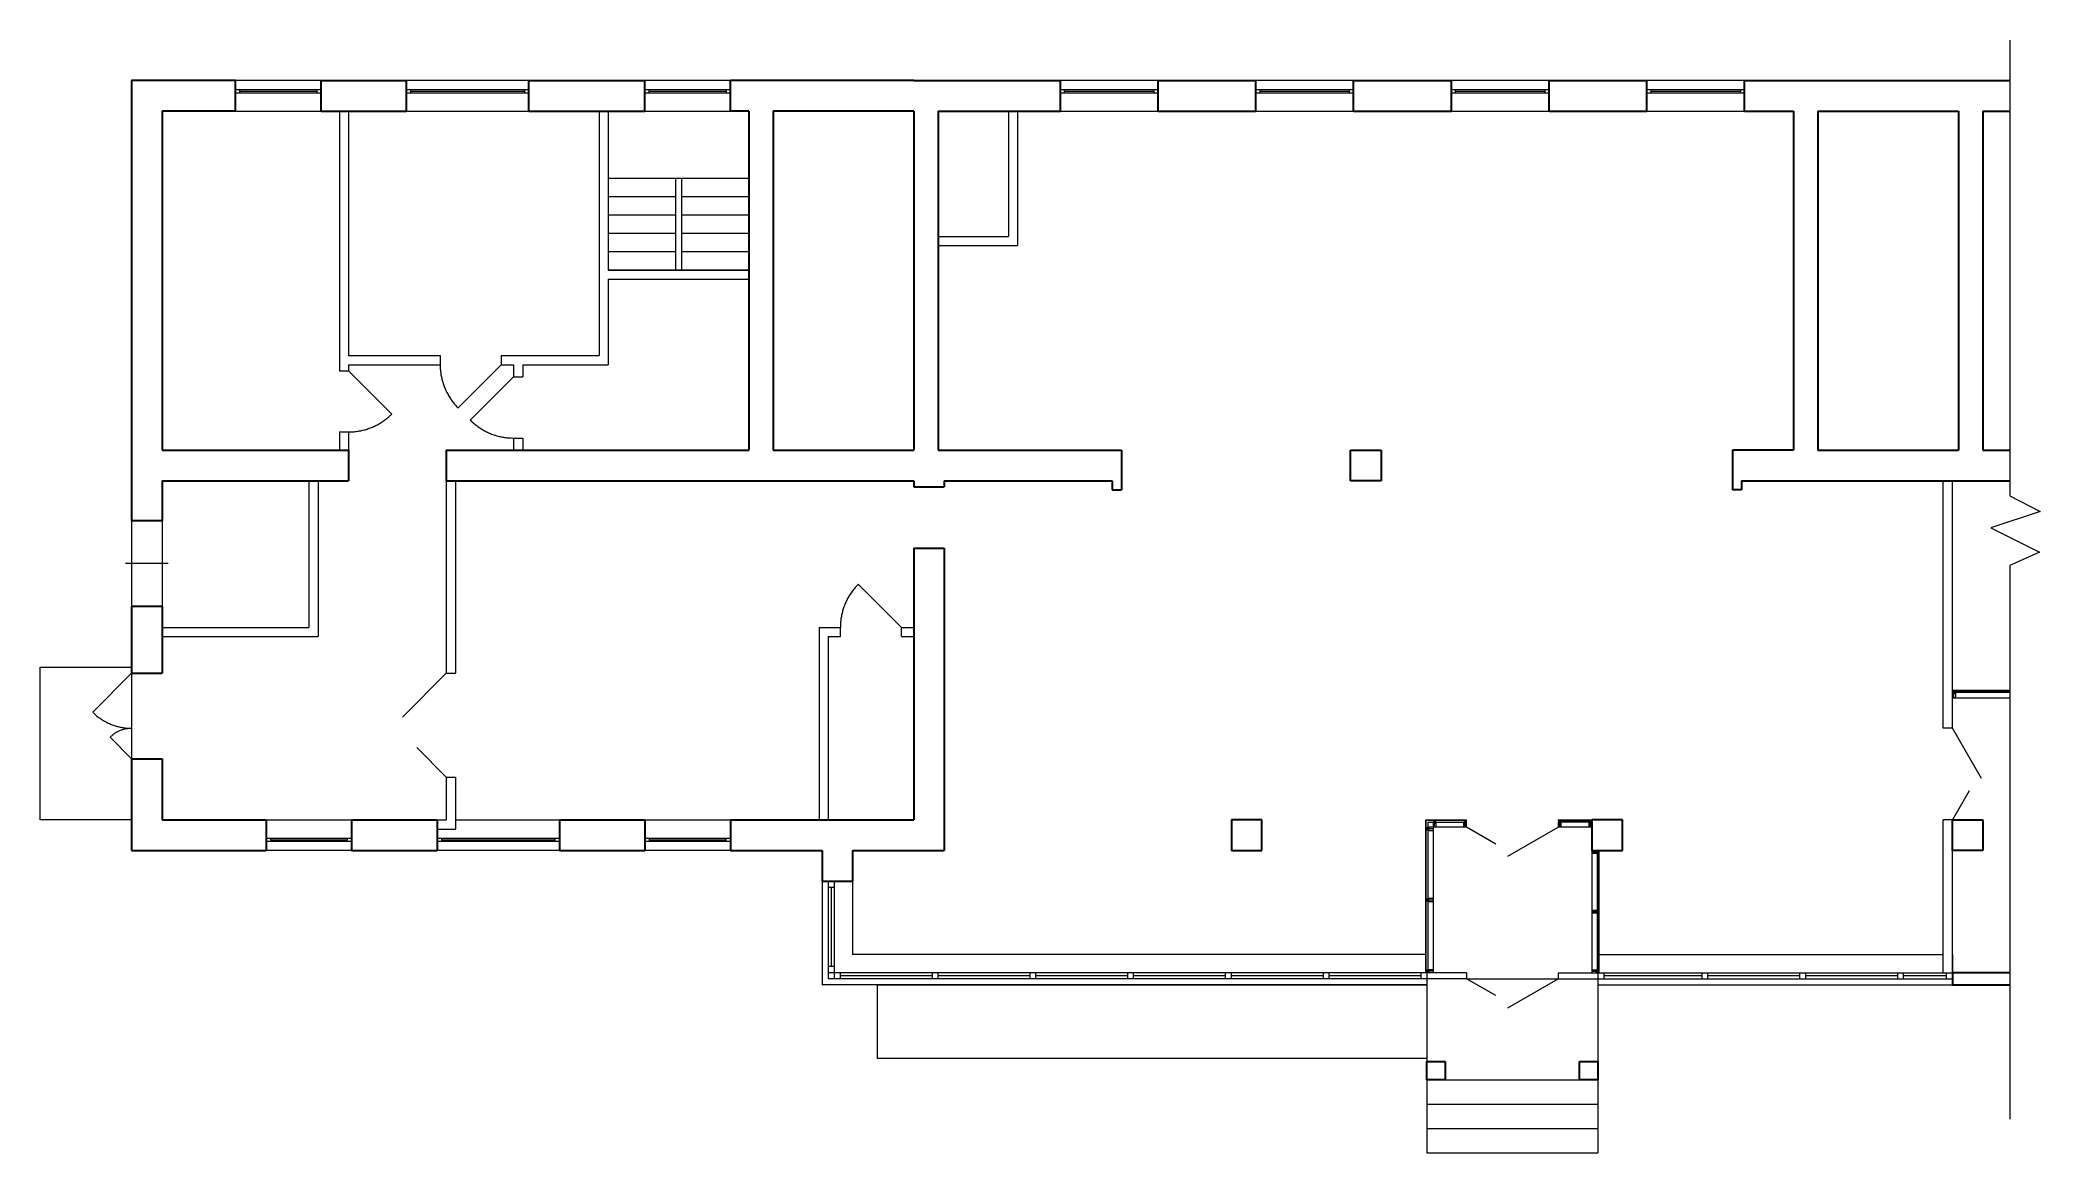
# Model space of a CAD drawing. Header units: metres. Extents: x 2.7 to 35.4, y 9.5 to 27.8.
import ezdxf

# ---------------------------------------------------------------- set-up
doc = ezdxf.new("R2010")
doc.units = ezdxf.units.M
doc.header["$MEASUREMENT"] = 0

msp = doc.modelspace()

# ---------------------------------------------------------------- linework, layer by layer
at = {"color": 7, "linetype": 'Continuous', "lineweight": 5}
for p, q in [((34.906, 27.762), (34.906, 20.301)), ((34.906, 20.301), (35.399, 20.044)), ((35.399, 20.044), (34.596, 19.776)), ((34.596, 19.776), (35.392, 19.38)), ((35.392, 19.38), (34.906, 19.165)), ((34.906, 19.165), (34.906, 10.101))]:
    msp.add_line(p, q, dxfattribs=at)
at = {"color": 7, "lineweight": 30}
for p, q in [((4.164, 27.098), (4.164, 19.898)), ((5.864, 26.598), (5.864, 27.098)), ((7.264, 26.598), (7.264, 27.098)), ((7.264, 27.098), (8.664, 27.098)), ((8.664, 26.598), (8.664, 27.098)), ((10.664, 26.598), (10.664, 27.098)), ((10.664, 27.098), (12.564, 27.098)), ((12.564, 26.598), (12.564, 27.098)), ((13.964, 26.598), (13.964, 27.098)), ((16.964, 27.098), (19.364, 27.098)), ((19.364, 26.598), (19.364, 27.098)), ((20.964, 26.598), (20.964, 27.098)), ((22.564, 26.598), (22.564, 27.098)), ((24.164, 26.598), (24.164, 27.098)), ((25.764, 26.598), (25.764, 27.098)), ((27.364, 26.598), (27.364, 27.098)), ((28.964, 26.598), (28.964, 27.098)), ((30.564, 26.598), (30.564, 27.098)), ((30.564, 27.098), (34.906, 27.098)), ((4.664, 26.598), (4.664, 21.048)), ((7.264, 26.598), (8.664, 26.598)), ((10.664, 26.598), (12.564, 26.598)), ((14.264, 26.598), (14.264, 21.048)), ((14.664, 26.598), (14.664, 21.048)), ((16.964, 26.598), (16.964, 21.048)), ((17.364, 26.598), (19.364, 26.598)), ((17.364, 26.598), (17.364, 21.048)), ((30.564, 26.598), (31.364, 26.598)), ((31.364, 26.598), (31.364, 21.048)), ((31.764, 26.598), (31.764, 21.048)), ((31.764, 26.598), (34.064, 26.598)), ((34.064, 26.598), (34.064, 21.048)), ((34.464, 26.598), (34.464, 21.048)), ((34.464, 26.598), (34.906, 26.598)), ((4.664, 21.048), (7.714, 21.048)), ((9.314, 21.048), (14.264, 21.048)), ((14.664, 21.048), (16.964, 21.048)), ((4.664, 20.548), (7.714, 20.548)), ((4.664, 20.548), (4.664, 19.898)), ((9.314, 20.548), (16.964, 20.548)), ((16.964, 20.548), (16.964, 20.448)), ((17.464, 20.548), (17.464, 20.448)), ((4.164, 19.898), (4.664, 19.898)), ((16.964, 19.448), (16.964, 14.998)), ((17.464, 19.448), (17.464, 14.498)), ((4.164, 18.498), (4.664, 18.498)), ((4.664, 18.498), (4.664, 17.398)), ((4.164, 17.398), (4.664, 17.398)), ((4.164, 15.998), (4.664, 15.998)), ((4.164, 15.998), (4.164, 14.498)), ((4.664, 15.998), (4.664, 14.998)), ((4.664, 14.998), (6.364, 14.998)), ((6.364, 14.998), (6.364, 14.498)), ((7.764, 14.998), (7.764, 14.498)), ((7.764, 14.998), (9.164, 14.998)), ((9.164, 14.998), (9.164, 14.498)), ((11.164, 14.998), (11.164, 14.498)), ((11.164, 14.998), (12.564, 14.998)), ((12.564, 14.998), (12.564, 14.498)), ((13.964, 14.998), (13.964, 14.498)), ((13.964, 14.998), (16.964, 14.998)), ((4.164, 14.498), (6.364, 14.498)), ((7.764, 14.498), (9.164, 14.498)), ((11.164, 14.498), (12.564, 14.498)), ((13.964, 14.498), (15.464, 14.498)), ((15.464, 14.498), (15.464, 13.998)), ((15.964, 14.498), (17.464, 14.498))]:
    msp.add_line(p, q, dxfattribs=at)
at = {"color": 7, "linetype": 'Continuous', "lineweight": 30}
for p, q in [((5.864, 27.098), (4.164, 27.098)), ((16.964, 27.098), (13.964, 27.098)), ((20.964, 27.098), (22.564, 27.098)), ((24.164, 27.098), (25.764, 27.098)), ((27.364, 27.098), (28.964, 27.098)), ((5.864, 26.598), (4.664, 26.598)), ((14.264, 26.598), (13.964, 26.598)), ((16.964, 26.598), (14.664, 26.598)), ((20.964, 26.598), (22.564, 26.598)), ((24.164, 26.598), (25.764, 26.598)), ((27.364, 26.598), (28.964, 26.598)), ((7.714, 21.048), (7.714, 20.548)), ((9.314, 21.048), (9.314, 20.548)), ((17.364, 21.048), (20.364, 21.048)), ((20.364, 21.048), (20.364, 20.398)), ((24.114, 21.048), (24.614, 21.048)), ((24.114, 20.548), (24.114, 21.048)), ((24.114, 21.048), (24.114, 21.048)), ((24.614, 21.048), (24.614, 20.548)), ((31.364, 21.048), (30.364, 21.048)), ((30.364, 21.048), (30.364, 20.398)), ((31.764, 21.048), (34.064, 21.048)), ((34.464, 21.048), (34.906, 21.048)), ((16.964, 20.448), (17.464, 20.448)), ((17.464, 20.548), (20.214, 20.548)), ((20.214, 20.548), (20.214, 20.398)), ((20.214, 20.398), (20.364, 20.398)), ((24.614, 20.548), (24.114, 20.548)), ((30.514, 20.398), (30.364, 20.398)), ((30.514, 20.548), (34.906, 20.548)), ((30.514, 20.548), (30.514, 20.398)), ((16.964, 19.448), (17.464, 19.448)), ((4.164, 18.498), (4.164, 17.398)), ((22.664, 14.998), (22.164, 14.998)), ((22.164, 14.998), (22.164, 14.498)), ((22.664, 14.498), (22.664, 14.998)), ((22.664, 14.998), (22.664, 14.998)), ((28.564, 14.998), (28.064, 14.998)), ((28.064, 14.998), (28.064, 14.498)), ((28.564, 14.498), (28.564, 14.998)), ((28.564, 14.998), (28.564, 14.998)), ((33.964, 14.998), (34.464, 14.998)), ((33.964, 14.498), (33.964, 14.998)), ((33.964, 14.998), (33.964, 14.998)), ((34.464, 14.998), (34.464, 14.498)), ((15.964, 14.498), (15.964, 13.998)), ((22.164, 14.498), (22.664, 14.498)), ((28.064, 14.498), (28.564, 14.498)), ((34.464, 14.498), (33.964, 14.498)), ((15.464, 13.998), (15.964, 13.998)), ((34.906, 12.498), (33.964, 12.498)), ((33.964, 12.498), (33.964, 12.298)), ((33.964, 12.298), (34.906, 12.298)), ((25.364, 11.048), (25.664, 11.048)), ((25.364, 10.748), (25.364, 11.048)), ((25.364, 11.048), (25.364, 11.048)), ((25.664, 11.048), (25.664, 10.748)), ((27.864, 11.048), (28.164, 11.048)), ((27.864, 10.748), (27.864, 11.048)), ((27.864, 11.048), (27.864, 11.048)), ((28.164, 11.048), (28.164, 10.748)), ((25.664, 10.748), (25.364, 10.748)), ((28.164, 10.748), (27.864, 10.748))]:
    msp.add_line(p, q, dxfattribs=at)
at = {"color": 7, "linetype": 'Continuous', "lineweight": 0}
for p, q in [((7.264, 27.098), (5.864, 27.098)), ((5.864, 27.098), (5.864, 26.598)), ((7.264, 26.948), (5.864, 26.948)), ((5.864, 26.898), (7.264, 26.898)), ((5.864, 26.898), (5.864, 26.898)), ((5.934, 26.923), (7.194, 26.923)), ((7.264, 26.598), (7.264, 27.098)), ((10.664, 27.098), (8.664, 27.098)), ((8.664, 27.098), (8.664, 26.598)), ((10.664, 26.948), (8.664, 26.948)), ((8.664, 26.898), (10.664, 26.898)), ((8.664, 26.898), (8.664, 26.898)), ((8.734, 26.923), (10.594, 26.923)), ((10.664, 26.598), (10.664, 27.098)), ((13.964, 27.098), (12.564, 27.098)), ((12.564, 27.098), (12.564, 26.598)), ((13.964, 26.948), (12.564, 26.948)), ((12.564, 26.898), (13.964, 26.898)), ((12.564, 26.898), (12.564, 26.898)), ((12.634, 26.923), (13.894, 26.923)), ((13.964, 26.598), (13.964, 27.098)), ((20.964, 27.098), (19.364, 27.098)), ((19.364, 27.098), (19.364, 26.598)), ((20.964, 26.948), (19.364, 26.948)), ((19.364, 26.898), (20.964, 26.898)), ((19.364, 26.898), (19.364, 26.898)), ((19.434, 26.923), (20.894, 26.923)), ((20.964, 26.598), (20.964, 27.098)), ((24.164, 27.098), (22.564, 27.098)), ((22.564, 27.098), (22.564, 26.598)), ((24.164, 26.948), (22.564, 26.948)), ((22.564, 26.898), (24.164, 26.898)), ((22.564, 26.898), (22.564, 26.898)), ((22.634, 26.923), (24.094, 26.923)), ((24.164, 26.598), (24.164, 27.098)), ((27.364, 27.098), (25.764, 27.098)), ((25.764, 27.098), (25.764, 26.598)), ((27.364, 26.948), (25.764, 26.948)), ((25.764, 26.898), (27.364, 26.898)), ((25.764, 26.898), (25.764, 26.898)), ((25.834, 26.923), (27.294, 26.923)), ((27.364, 26.598), (27.364, 27.098)), ((30.564, 27.098), (28.964, 27.098)), ((28.964, 27.098), (28.964, 26.598)), ((30.564, 26.948), (28.964, 26.948)), ((28.964, 26.898), (30.564, 26.898)), ((28.964, 26.898), (28.964, 26.898)), ((29.034, 26.923), (30.494, 26.923)), ((30.564, 26.598), (30.564, 27.098)), ((5.864, 26.598), (7.264, 26.598)), ((5.864, 26.598), (5.864, 26.598)), ((8.664, 26.598), (10.664, 26.598)), ((8.664, 26.598), (8.664, 26.598)), ((12.564, 26.598), (13.964, 26.598)), ((12.564, 26.598), (12.564, 26.598)), ((19.364, 26.598), (20.964, 26.598)), ((19.364, 26.598), (19.364, 26.598)), ((22.564, 26.598), (24.164, 26.598)), ((22.564, 26.598), (22.564, 26.598)), ((25.764, 26.598), (27.364, 26.598)), ((25.764, 26.598), (25.764, 26.598)), ((28.964, 26.598), (30.564, 26.598)), ((28.964, 26.598), (28.964, 26.598)), ((13.064, 25.198), (11.964, 25.198)), ((13.064, 24.898), (11.964, 24.898)), ((14.264, 25.198), (13.164, 25.198)), ((14.264, 24.898), (13.164, 24.898)), ((13.064, 24.598), (11.964, 24.598)), ((14.264, 24.598), (13.164, 24.598)), ((13.064, 24.298), (11.964, 24.298)), ((14.264, 24.298), (13.164, 24.298)), ((14.264, 23.998), (11.964, 23.998)), ((4.164, 19.898), (4.164, 18.498)), ((4.164, 19.898), (4.664, 19.898)), ((4.164, 19.898), (4.164, 19.898)), ((4.664, 19.898), (4.664, 18.498)), ((4.064, 19.198), (4.764, 19.198)), ((4.664, 18.498), (4.164, 18.498)), ((4.164, 17.398), (4.164, 15.998)), ((34.906, 17.118), (33.964, 17.118)), ((33.964, 17.118), (33.964, 16.998)), ((33.964, 16.998), (34.906, 16.998)), ((6.364, 14.998), (7.764, 14.998)), ((6.364, 14.498), (6.364, 14.998)), ((6.364, 14.998), (6.364, 14.998)), ((7.764, 14.998), (7.764, 14.498)), ((9.464, 14.998), (11.164, 14.998)), ((11.164, 14.998), (11.164, 14.498)), ((12.564, 14.998), (13.964, 14.998)), ((12.564, 14.498), (12.564, 14.998)), ((12.564, 14.998), (12.564, 14.998)), ((13.964, 14.998), (13.964, 14.498)), ((6.364, 14.698), (7.764, 14.698)), ((6.364, 14.698), (6.364, 14.698)), ((7.764, 14.648), (6.364, 14.648)), ((7.764, 14.498), (6.364, 14.498)), ((6.434, 14.673), (7.694, 14.673)), ((9.164, 14.698), (11.164, 14.698)), ((9.164, 14.648), (9.164, 14.698)), ((9.164, 14.698), (9.164, 14.698)), ((11.164, 14.648), (9.164, 14.648)), ((11.164, 14.498), (9.164, 14.498)), ((9.234, 14.673), (11.094, 14.673)), ((12.564, 14.698), (13.964, 14.698)), ((12.564, 14.698), (12.564, 14.698)), ((13.964, 14.648), (12.564, 14.648)), ((13.964, 14.498), (12.564, 14.498)), ((12.634, 14.673), (13.894, 14.673)), ((15.464, 13.998), (15.464, 12.298)), ((15.964, 13.998), (15.964, 12.798)), ((25.344, 12.798), (15.964, 12.798)), ((28.184, 12.798), (33.814, 12.798)), ((33.964, 12.798), (33.964, 12.298)), ((26.014, 12.498), (26.014, 12.498)), ((26.014, 12.498), (26.014, 12.398)), ((27.514, 12.498), (27.514, 12.398)), ((27.514, 12.498), (27.514, 12.498)), ((25.364, 12.298), (15.464, 12.298)), ((26.014, 12.398), (27.514, 12.398)), ((26.014, 12.398), (26.014, 12.398)), ((27.514, 12.398), (27.514, 12.398)), ((28.164, 12.298), (33.964, 12.298))]:
    msp.add_line(p, q, dxfattribs=at)
at = {"color": 7, "linetype": 'Continuous', "lineweight": 13}
for p, q in [((5.934, 26.948), (5.864, 26.948)), ((5.864, 26.948), (5.864, 26.898)), ((5.864, 26.898), (5.934, 26.898)), ((5.864, 26.898), (5.864, 26.898)), ((5.934, 26.898), (5.934, 26.948)), ((7.264, 26.948), (7.194, 26.948)), ((7.194, 26.948), (7.194, 26.898)), ((7.194, 26.898), (7.264, 26.898)), ((7.194, 26.898), (7.194, 26.898)), ((7.264, 26.898), (7.264, 26.948)), ((8.734, 26.948), (8.664, 26.948)), ((8.664, 26.948), (8.664, 26.898)), ((8.664, 26.898), (8.734, 26.898)), ((8.664, 26.898), (8.664, 26.898)), ((8.734, 26.898), (8.734, 26.948)), ((10.664, 26.948), (10.594, 26.948)), ((10.594, 26.948), (10.594, 26.898)), ((10.594, 26.898), (10.664, 26.898)), ((10.594, 26.898), (10.594, 26.898)), ((10.664, 26.898), (10.664, 26.948)), ((12.634, 26.948), (12.564, 26.948)), ((12.564, 26.948), (12.564, 26.898)), ((12.564, 26.898), (12.634, 26.898)), ((12.564, 26.898), (12.564, 26.898)), ((12.634, 26.898), (12.634, 26.948)), ((13.964, 26.948), (13.894, 26.948)), ((13.894, 26.948), (13.894, 26.898)), ((13.894, 26.898), (13.964, 26.898)), ((13.894, 26.898), (13.894, 26.898)), ((13.964, 26.898), (13.964, 26.948)), ((19.434, 26.948), (19.364, 26.948)), ((19.364, 26.948), (19.364, 26.898)), ((19.364, 26.898), (19.434, 26.898)), ((19.364, 26.898), (19.364, 26.898)), ((19.434, 26.898), (19.434, 26.948)), ((20.964, 26.948), (20.894, 26.948)), ((20.894, 26.948), (20.894, 26.898)), ((20.894, 26.898), (20.964, 26.898)), ((20.894, 26.898), (20.894, 26.898)), ((20.964, 26.898), (20.964, 26.948)), ((22.634, 26.948), (22.564, 26.948)), ((22.564, 26.948), (22.564, 26.898)), ((22.564, 26.898), (22.634, 26.898)), ((22.564, 26.898), (22.564, 26.898)), ((22.634, 26.898), (22.634, 26.948)), ((24.164, 26.948), (24.094, 26.948)), ((24.094, 26.948), (24.094, 26.898)), ((24.094, 26.898), (24.164, 26.898)), ((24.094, 26.898), (24.094, 26.898)), ((24.164, 26.898), (24.164, 26.948)), ((25.834, 26.948), (25.764, 26.948)), ((25.764, 26.948), (25.764, 26.898)), ((25.764, 26.898), (25.834, 26.898)), ((25.764, 26.898), (25.764, 26.898)), ((25.834, 26.898), (25.834, 26.948)), ((27.364, 26.948), (27.294, 26.948)), ((27.294, 26.948), (27.294, 26.898)), ((27.294, 26.898), (27.364, 26.898)), ((27.294, 26.898), (27.294, 26.898)), ((27.364, 26.898), (27.364, 26.948)), ((29.034, 26.948), (28.964, 26.948)), ((28.964, 26.948), (28.964, 26.898)), ((28.964, 26.898), (29.034, 26.898)), ((28.964, 26.898), (28.964, 26.898)), ((29.034, 26.898), (29.034, 26.948)), ((30.564, 26.948), (30.494, 26.948)), ((30.494, 26.948), (30.494, 26.898)), ((30.494, 26.898), (30.564, 26.898)), ((30.494, 26.898), (30.494, 26.898)), ((30.564, 26.898), (30.564, 26.948)), ((18.514, 26.598), (18.514, 24.548)), ((18.664, 26.598), (18.664, 24.398)), ((14.264, 25.498), (11.964, 25.498)), ((13.164, 25.498), (13.164, 23.998)), ((17.364, 24.548), (18.514, 24.548)), ((17.364, 24.398), (18.664, 24.398)), ((11.964, 23.998), (14.264, 23.998)), ((11.964, 23.848), (14.264, 23.848)), ((7.714, 22.348), (8.421, 21.641)), ((9.214, 22.448), (9.214, 22.43)), ((9.214, 22.43), (9.214, 22.412)), ((9.214, 22.412), (9.215, 22.393)), ((9.215, 22.393), (9.216, 22.375)), ((9.216, 22.375), (9.218, 22.357)), ((9.218, 22.357), (9.22, 22.339)), ((9.22, 22.339), (9.222, 22.321)), ((9.222, 22.321), (9.224, 22.302)), ((9.224, 22.302), (9.227, 22.284)), ((9.227, 22.284), (9.23, 22.266)), ((9.23, 22.266), (9.234, 22.248)), ((10.214, 22.448), (9.507, 21.741)), ((10.414, 22.448), (10.414, 22.248)), ((10.564, 22.448), (10.564, 22.248)), ((9.234, 22.248), (9.238, 22.231)), ((9.238, 22.231), (9.242, 22.213)), ((9.242, 22.213), (9.246, 22.195)), ((9.246, 22.195), (9.251, 22.177)), ((9.251, 22.177), (9.256, 22.16)), ((9.256, 22.16), (9.262, 22.143)), ((9.262, 22.143), (9.267, 22.125)), ((9.267, 22.125), (9.273, 22.108)), ((9.273, 22.108), (9.28, 22.091)), ((9.28, 22.091), (9.286, 22.074)), ((9.286, 22.074), (9.293, 22.057)), ((9.293, 22.057), (9.301, 22.04)), ((9.301, 22.04), (9.308, 22.024)), ((9.308, 22.024), (9.316, 22.007)), ((9.316, 22.007), (9.324, 21.991)), ((9.324, 21.991), (9.333, 21.975)), ((9.333, 21.975), (9.342, 21.959)), ((9.342, 21.959), (9.351, 21.943)), ((9.351, 21.943), (9.36, 21.927)), ((10.414, 22.248), (9.707, 21.541)), ((10.414, 22.248), (10.564, 22.248)), ((8.381, 21.603), (8.395, 21.616)), ((8.395, 21.616), (8.408, 21.628)), ((8.408, 21.628), (8.421, 21.641)), ((9.36, 21.927), (9.37, 21.912)), ((9.37, 21.912), (9.38, 21.896)), ((9.38, 21.896), (9.39, 21.881)), ((9.39, 21.881), (9.4, 21.866)), ((9.4, 21.866), (9.411, 21.851)), ((9.411, 21.851), (9.422, 21.837)), ((9.422, 21.837), (9.434, 21.823)), ((9.434, 21.823), (9.445, 21.808)), ((9.445, 21.808), (9.457, 21.794)), ((9.457, 21.794), (9.469, 21.781)), ((9.469, 21.781), (9.481, 21.767)), ((9.481, 21.767), (9.494, 21.754)), ((9.494, 21.754), (9.507, 21.741)), ((7.714, 21.348), (7.732, 21.348)), ((7.732, 21.348), (7.75, 21.349)), ((7.75, 21.349), (7.768, 21.35)), ((7.768, 21.35), (7.787, 21.351)), ((7.787, 21.351), (7.805, 21.352)), ((7.805, 21.352), (7.823, 21.354)), ((7.823, 21.354), (7.841, 21.356)), ((7.841, 21.356), (7.859, 21.359)), ((7.859, 21.359), (7.877, 21.362)), ((7.877, 21.362), (7.895, 21.365)), ((7.895, 21.365), (7.913, 21.368)), ((7.913, 21.368), (7.931, 21.372)), ((7.931, 21.372), (7.949, 21.376)), ((7.949, 21.376), (7.967, 21.381)), ((7.967, 21.381), (7.984, 21.385)), ((7.984, 21.385), (8.002, 21.39)), ((8.002, 21.39), (8.019, 21.396)), ((8.019, 21.396), (8.037, 21.402)), ((8.037, 21.402), (8.054, 21.408)), ((8.054, 21.408), (8.071, 21.414)), ((8.071, 21.414), (8.088, 21.421)), ((8.088, 21.421), (8.105, 21.428)), ((8.105, 21.428), (8.122, 21.435)), ((8.122, 21.435), (8.138, 21.443)), ((8.138, 21.443), (8.155, 21.451)), ((8.155, 21.451), (8.171, 21.459)), ((8.171, 21.459), (8.187, 21.467)), ((8.187, 21.467), (8.203, 21.476)), ((8.203, 21.476), (8.219, 21.485)), ((8.219, 21.485), (8.235, 21.494)), ((8.235, 21.494), (8.25, 21.504)), ((8.25, 21.504), (8.265, 21.514)), ((8.265, 21.514), (8.281, 21.524)), ((8.281, 21.524), (8.296, 21.535)), ((8.296, 21.535), (8.31, 21.546)), ((8.31, 21.546), (8.325, 21.557)), ((8.325, 21.557), (8.339, 21.568)), ((8.339, 21.568), (8.353, 21.579)), ((8.353, 21.579), (8.367, 21.591)), ((8.367, 21.591), (8.381, 21.603)), ((9.707, 21.541), (9.72, 21.528)), ((9.72, 21.528), (9.733, 21.516)), ((9.733, 21.516), (9.746, 21.503)), ((9.746, 21.503), (9.76, 21.491)), ((9.76, 21.491), (9.774, 21.479)), ((9.774, 21.479), (9.788, 21.468)), ((9.788, 21.468), (9.803, 21.457)), ((9.803, 21.457), (9.817, 21.446)), ((9.817, 21.446), (9.832, 21.435)), ((9.832, 21.435), (9.847, 21.424)), ((9.847, 21.424), (9.862, 21.414)), ((9.862, 21.414), (9.877, 21.404)), ((9.877, 21.404), (9.893, 21.394)), ((9.893, 21.394), (9.908, 21.385)), ((9.908, 21.385), (9.924, 21.376)), ((9.924, 21.376), (9.94, 21.367)), ((9.94, 21.367), (9.956, 21.359)), ((9.956, 21.359), (9.973, 21.351)), ((9.973, 21.351), (9.989, 21.343)), ((9.989, 21.343), (10.006, 21.335)), ((10.006, 21.335), (10.023, 21.328)), ((10.023, 21.328), (10.039, 21.321)), ((10.039, 21.321), (10.056, 21.314)), ((10.056, 21.314), (10.074, 21.308)), ((10.074, 21.308), (10.091, 21.302)), ((10.091, 21.302), (10.108, 21.296)), ((10.108, 21.296), (10.126, 21.29)), ((10.126, 21.29), (10.143, 21.285)), ((10.143, 21.285), (10.161, 21.281)), ((10.161, 21.281), (10.178, 21.276)), ((10.178, 21.276), (10.196, 21.272)), ((10.196, 21.272), (10.214, 21.268)), ((10.214, 21.268), (10.232, 21.265)), ((10.232, 21.265), (10.25, 21.262)), ((10.25, 21.262), (10.268, 21.259)), ((10.268, 21.259), (10.286, 21.256)), ((10.286, 21.256), (10.304, 21.254)), ((10.304, 21.254), (10.323, 21.252)), ((10.323, 21.252), (10.341, 21.251)), ((10.341, 21.251), (10.359, 21.25)), ((10.359, 21.25), (10.377, 21.249)), ((10.377, 21.249), (10.395, 21.248)), ((10.395, 21.248), (10.414, 21.248)), ((10.414, 21.248), (10.564, 21.248)), ((10.414, 21.248), (10.414, 21.048)), ((10.564, 21.248), (10.564, 21.048)), ((9.314, 20.548), (9.314, 17.398)), ((9.464, 20.548), (9.464, 17.398)), ((33.814, 16.498), (33.814, 20.548)), ((33.964, 16.498), (33.964, 20.548)), ((15.91, 18.669), (15.901, 18.653)), ((15.92, 18.684), (15.91, 18.669)), ((15.93, 18.7), (15.92, 18.684)), ((15.94, 18.715), (15.93, 18.7)), ((15.95, 18.73), (15.94, 18.715)), ((15.961, 18.745), (15.95, 18.73)), ((15.972, 18.759), (15.961, 18.745)), ((15.984, 18.774), (15.972, 18.759)), ((15.995, 18.788), (15.984, 18.774)), ((16.007, 18.802), (15.995, 18.788)), ((16.019, 18.815), (16.007, 18.802)), ((16.031, 18.829), (16.019, 18.815)), ((16.044, 18.842), (16.031, 18.829)), ((16.057, 18.855), (16.044, 18.842)), ((16.764, 18.148), (16.057, 18.855)), ((15.784, 18.348), (15.78, 18.33)), ((15.788, 18.365), (15.784, 18.348)), ((15.792, 18.383), (15.788, 18.365)), ((15.796, 18.401), (15.792, 18.383)), ((15.801, 18.419), (15.796, 18.401)), ((15.806, 18.436), (15.801, 18.419)), ((15.812, 18.454), (15.806, 18.436)), ((15.817, 18.471), (15.812, 18.454)), ((15.823, 18.488), (15.817, 18.471)), ((15.83, 18.505), (15.823, 18.488)), ((15.836, 18.522), (15.83, 18.505)), ((15.843, 18.539), (15.836, 18.522)), ((15.851, 18.556), (15.843, 18.539)), ((15.858, 18.573), (15.851, 18.556)), ((15.866, 18.589), (15.858, 18.573)), ((15.874, 18.605), (15.866, 18.589)), ((15.883, 18.621), (15.874, 18.605)), ((15.892, 18.637), (15.883, 18.621)), ((15.901, 18.653), (15.892, 18.637)), ((15.414, 18.148), (15.414, 14.998)), ((15.414, 18.148), (15.764, 18.148)), ((15.765, 18.203), (15.764, 18.185)), ((15.764, 18.185), (15.764, 18.166)), ((15.764, 18.166), (15.764, 18.148)), ((15.764, 17.998), (15.764, 18.148)), ((15.766, 18.221), (15.765, 18.203)), ((15.768, 18.239), (15.766, 18.221)), ((15.77, 18.257), (15.768, 18.239)), ((15.772, 18.276), (15.77, 18.257)), ((15.774, 18.294), (15.772, 18.276)), ((15.777, 18.312), (15.774, 18.294)), ((15.78, 18.33), (15.777, 18.312)), ((16.764, 17.998), (16.764, 18.148)), ((16.764, 18.148), (16.964, 18.148)), ((15.564, 17.998), (15.564, 14.998)), ((15.564, 17.998), (15.764, 17.998)), ((16.764, 17.998), (16.964, 17.998)), ((2.664, 14.998), (2.664, 17.498)), ((2.664, 17.498), (4.164, 17.498)), ((4.164, 17.398), (3.527, 16.762)), ((4.164, 17.498), (4.164, 14.998)), ((9.314, 17.398), (8.597, 16.681)), ((9.314, 17.398), (9.464, 17.398)), ((33.989, 16.998), (33.989, 17.118)), ((34.906, 17.083), (34.004, 17.083)), ((3.527, 16.762), (3.54, 16.75)), ((3.54, 16.75), (3.552, 16.738)), ((3.552, 16.738), (3.565, 16.726)), ((3.565, 16.726), (3.578, 16.715)), ((3.578, 16.715), (3.591, 16.704)), ((3.591, 16.704), (3.604, 16.693)), ((3.604, 16.693), (3.618, 16.682)), ((3.618, 16.682), (3.632, 16.672)), ((3.632, 16.672), (3.646, 16.662)), ((3.646, 16.662), (3.66, 16.652)), ((3.66, 16.652), (3.674, 16.643)), ((3.674, 16.643), (3.689, 16.633)), ((3.689, 16.633), (3.704, 16.624)), ((3.704, 16.624), (3.719, 16.616)), ((3.719, 16.616), (3.734, 16.607)), ((3.734, 16.607), (3.749, 16.599)), ((3.749, 16.599), (3.764, 16.591)), ((3.764, 16.591), (3.78, 16.584)), ((3.78, 16.584), (3.796, 16.577)), ((3.796, 16.577), (3.811, 16.57)), ((3.811, 16.57), (3.827, 16.563)), ((3.829, 16.369), (3.819, 16.36)), ((3.827, 16.563), (3.843, 16.557)), ((3.838, 16.377), (3.829, 16.369)), ((3.848, 16.386), (3.838, 16.377)), ((3.843, 16.557), (3.859, 16.551)), ((3.858, 16.393), (3.848, 16.386)), ((3.868, 16.401), (3.858, 16.393)), ((3.859, 16.551), (3.876, 16.545)), ((3.878, 16.408), (3.868, 16.401)), ((3.876, 16.545), (3.892, 16.54)), ((3.889, 16.416), (3.878, 16.408)), ((3.899, 16.422), (3.889, 16.416)), ((3.892, 16.54), (3.909, 16.535)), ((3.91, 16.429), (3.899, 16.422)), ((3.909, 16.535), (3.925, 16.53)), ((3.921, 16.435), (3.91, 16.429)), ((3.932, 16.441), (3.921, 16.435)), ((3.925, 16.53), (3.942, 16.526)), ((3.944, 16.447), (3.932, 16.441)), ((3.942, 16.526), (3.959, 16.522)), ((3.955, 16.452), (3.944, 16.447)), ((3.967, 16.458), (3.955, 16.452)), ((3.959, 16.522), (3.975, 16.518)), ((3.978, 16.462), (3.967, 16.458)), ((3.975, 16.518), (3.992, 16.515)), ((3.99, 16.467), (3.978, 16.462)), ((4.002, 16.471), (3.99, 16.467)), ((3.992, 16.515), (4.009, 16.511)), ((4.014, 16.475), (4.002, 16.471)), ((4.009, 16.511), (4.026, 16.509)), ((4.026, 16.479), (4.014, 16.475)), ((4.026, 16.509), (4.043, 16.506)), ((4.038, 16.482), (4.026, 16.479)), ((4.051, 16.485), (4.038, 16.482)), ((4.043, 16.506), (4.06, 16.504)), ((4.063, 16.488), (4.051, 16.485)), ((4.06, 16.504), (4.078, 16.502)), ((4.075, 16.49), (4.063, 16.488)), ((4.088, 16.492), (4.075, 16.49)), ((4.078, 16.502), (4.095, 16.501)), ((4.101, 16.494), (4.088, 16.492)), ((4.095, 16.501), (4.112, 16.5)), ((4.113, 16.495), (4.101, 16.494)), ((4.112, 16.5), (4.129, 16.499)), ((4.126, 16.497), (4.113, 16.495)), ((4.138, 16.497), (4.126, 16.497)), ((4.129, 16.499), (4.146, 16.498)), ((4.151, 16.498), (4.138, 16.497)), ((4.146, 16.498), (4.164, 16.498)), ((4.164, 16.498), (4.151, 16.498)), ((33.964, 16.498), (33.814, 16.498)), ((3.819, 16.36), (3.81, 16.352)), ((4.164, 15.998), (3.81, 16.352)), ((9.314, 15.698), (8.829, 16.183)), ((9.314, 15.698), (9.464, 15.698)), ((9.314, 15.698), (9.314, 14.998)), ((9.464, 15.698), (9.464, 14.848)), ((4.164, 14.998), (2.664, 14.998)), ((4.164, 14.998), (4.164, 14.998)), ((9.164, 14.998), (9.314, 14.998)), ((9.164, 14.848), (9.464, 14.848)), ((25.344, 14.998), (26.014, 14.998)), ((25.344, 12.498), (25.344, 14.998)), ((25.354, 14.878), (25.344, 14.878)), ((25.344, 14.828), (25.354, 14.828)), ((26.014, 14.988), (25.354, 14.988)), ((25.354, 12.498), (25.354, 14.988)), ((25.379, 14.868), (25.354, 14.868)), ((25.354, 14.838), (25.379, 14.838)), ((25.354, 14.828), (25.354, 14.828)), ((25.379, 14.963), (26.014, 14.963)), ((25.379, 14.963), (25.379, 12.538)), ((26.014, 14.878), (25.379, 14.878)), ((25.379, 14.828), (25.464, 14.828)), ((25.394, 14.878), (25.394, 14.828)), ((25.464, 14.998), (25.464, 14.988)), ((25.464, 14.988), (25.464, 14.988)), ((25.464, 14.963), (25.464, 12.498)), ((25.464, 14.948), (25.514, 14.948)), ((25.464, 14.878), (25.464, 14.878)), ((25.464, 14.828), (25.464, 14.828)), ((25.474, 14.988), (25.474, 14.963)), ((25.504, 14.963), (25.504, 14.988)), ((25.514, 14.988), (25.514, 14.998)), ((25.514, 14.878), (25.514, 14.963)), ((25.964, 14.998), (25.964, 14.988)), ((25.964, 14.988), (25.964, 14.988)), ((25.964, 14.963), (25.964, 14.878)), ((25.964, 14.948), (26.014, 14.948)), ((25.964, 14.878), (25.964, 14.878)), ((25.974, 14.988), (25.974, 14.963)), ((26.004, 14.963), (26.004, 14.988)), ((26.014, 14.878), (26.014, 14.998)), ((26.49, 14.603), (26.014, 14.878)), ((26.691, 14.403), (27.514, 14.878)), ((27.514, 14.998), (28.064, 14.998)), ((27.514, 14.998), (27.514, 14.988)), ((27.514, 14.988), (28.064, 14.988)), ((27.514, 14.988), (27.514, 14.988)), ((28.064, 14.963), (27.514, 14.963)), ((27.514, 14.963), (27.514, 14.878)), ((27.564, 14.948), (27.514, 14.948)), ((28.064, 14.878), (27.514, 14.878)), ((27.514, 14.878), (27.514, 14.878)), ((27.524, 14.988), (27.524, 14.963)), ((27.524, 14.988), (27.524, 14.988)), ((27.554, 14.963), (27.554, 14.988)), ((27.564, 14.988), (27.564, 14.998)), ((27.564, 14.878), (27.564, 14.963)), ((28.014, 14.998), (28.014, 14.988)), ((28.014, 14.988), (28.014, 14.988)), ((28.014, 14.963), (28.014, 14.878)), ((28.014, 14.948), (28.064, 14.948)), ((28.014, 14.878), (28.014, 14.878)), ((28.024, 14.988), (28.024, 14.963)), ((28.054, 14.963), (28.054, 14.988)), ((28.064, 14.998), (28.064, 14.878)), ((33.814, 12.498), (33.814, 14.998)), ((33.964, 14.998), (33.814, 14.998)), ((33.964, 12.398), (33.964, 14.998)), ((6.364, 14.698), (6.434, 14.698)), ((6.364, 14.648), (6.364, 14.698)), ((6.364, 14.698), (6.364, 14.698)), ((6.434, 14.648), (6.364, 14.648)), ((6.434, 14.698), (6.434, 14.648)), ((7.694, 14.698), (7.764, 14.698)), ((7.694, 14.648), (7.694, 14.698)), ((7.694, 14.698), (7.694, 14.698)), ((7.764, 14.648), (7.694, 14.648)), ((7.764, 14.698), (7.764, 14.648)), ((9.164, 14.698), (9.234, 14.698)), ((9.164, 14.648), (9.164, 14.698)), ((9.164, 14.698), (9.164, 14.698)), ((9.234, 14.648), (9.164, 14.648)), ((9.234, 14.698), (9.234, 14.648)), ((11.094, 14.698), (11.164, 14.698)), ((11.094, 14.648), (11.094, 14.698)), ((11.094, 14.698), (11.094, 14.698)), ((11.164, 14.648), (11.094, 14.648)), ((11.164, 14.698), (11.164, 14.648)), ((12.564, 14.698), (12.634, 14.698)), ((12.564, 14.648), (12.564, 14.698)), ((12.564, 14.698), (12.564, 14.698)), ((12.634, 14.648), (12.564, 14.648)), ((12.634, 14.698), (12.634, 14.648)), ((13.894, 14.698), (13.964, 14.698)), ((13.894, 14.648), (13.894, 14.698)), ((13.894, 14.698), (13.894, 14.698)), ((13.964, 14.648), (13.894, 14.648)), ((13.964, 14.698), (13.964, 14.648)), ((28.064, 14.498), (28.064, 12.498)), ((28.064, 14.473), (28.184, 14.473)), ((28.149, 14.498), (28.149, 12.538)), ((28.184, 12.498), (28.184, 14.498)), ((15.564, 13.998), (15.564, 12.398)), ((15.664, 13.998), (15.564, 13.998)), ((15.564, 13.898), (15.664, 13.898)), ((15.614, 13.898), (15.614, 12.598)), ((15.664, 13.998), (15.664, 13.998)), ((15.664, 13.998), (15.664, 12.398)), ((25.354, 13.713), (25.344, 13.713)), ((25.344, 13.663), (25.354, 13.663)), ((25.379, 13.703), (25.354, 13.703)), ((25.354, 13.673), (25.379, 13.673)), ((25.354, 13.663), (25.354, 13.663)), ((25.464, 13.713), (25.379, 13.713)), ((25.379, 13.663), (25.464, 13.663)), ((25.394, 13.663), (25.394, 13.713)), ((25.464, 13.663), (25.464, 13.663)), ((28.064, 13.498), (28.184, 13.498)), ((15.664, 12.598), (15.564, 12.598)), ((26.014, 12.498), (15.564, 12.498)), ((15.664, 12.598), (15.664, 12.598)), ((15.664, 12.498), (15.664, 12.498)), ((15.764, 12.398), (15.764, 12.498)), ((15.764, 12.498), (15.764, 12.498)), ((17.264, 12.448), (15.764, 12.448)), ((17.264, 12.498), (17.264, 12.398)), ((17.364, 12.398), (17.364, 12.498)), ((17.364, 12.498), (17.364, 12.498)), ((18.864, 12.448), (17.364, 12.448)), ((18.864, 12.498), (18.864, 12.398)), ((18.964, 12.398), (18.964, 12.498)), ((18.964, 12.498), (18.964, 12.498)), ((20.464, 12.448), (18.964, 12.448)), ((20.464, 12.498), (20.464, 12.398)), ((20.564, 12.398), (20.564, 12.498)), ((20.564, 12.498), (20.564, 12.498)), ((22.064, 12.448), (20.564, 12.448)), ((22.064, 12.498), (22.064, 12.398)), ((22.164, 12.398), (22.164, 12.498)), ((22.164, 12.498), (22.164, 12.498)), ((23.664, 12.448), (22.164, 12.448)), ((23.664, 12.498), (23.664, 12.398)), ((23.764, 12.398), (23.764, 12.498)), ((23.764, 12.498), (23.764, 12.498)), ((25.264, 12.448), (23.764, 12.448)), ((25.264, 12.498), (25.264, 12.398)), ((25.354, 12.548), (25.344, 12.548)), ((25.379, 12.538), (25.354, 12.538)), ((25.354, 12.508), (25.379, 12.508)), ((25.354, 12.498), (25.354, 12.498)), ((25.364, 12.498), (25.364, 9.548)), ((25.364, 12.498), (25.364, 12.498)), ((25.464, 12.548), (25.379, 12.548)), ((25.379, 12.508), (25.379, 12.498)), ((25.394, 12.498), (25.394, 12.548)), ((25.464, 12.498), (25.464, 12.498)), ((26.014, 12.498), (26.014, 12.398)), ((27.514, 12.498), (33.964, 12.498)), ((27.514, 12.498), (27.514, 12.398)), ((28.064, 12.523), (28.184, 12.523)), ((28.164, 12.498), (28.164, 9.548)), ((28.264, 12.398), (28.264, 12.498)), ((28.264, 12.498), (28.264, 12.498)), ((29.864, 12.448), (28.264, 12.448)), ((29.864, 12.498), (29.864, 12.398)), ((29.964, 12.398), (29.964, 12.498)), ((29.964, 12.498), (29.964, 12.498)), ((31.464, 12.448), (29.964, 12.448)), ((31.464, 12.498), (31.464, 12.398)), ((31.564, 12.398), (31.564, 12.498)), ((31.564, 12.498), (31.564, 12.498)), ((33.064, 12.448), (31.564, 12.448)), ((33.064, 12.498), (33.064, 12.398)), ((33.164, 12.398), (33.164, 12.498)), ((33.164, 12.498), (33.164, 12.498)), ((33.864, 12.448), (33.164, 12.448)), ((33.864, 12.498), (33.864, 12.398)), ((33.964, 12.498), (33.964, 12.498)), ((26.014, 12.398), (15.564, 12.398)), ((16.364, 12.298), (25.364, 12.298)), ((16.364, 12.298), (16.364, 11.098)), ((26.49, 12.123), (26.014, 12.398)), ((26.691, 11.923), (27.514, 12.398)), ((27.514, 12.398), (33.964, 12.398)), ((16.364, 11.098), (25.364, 11.098)), ((25.364, 10.748), (28.164, 10.748)), ((25.364, 10.348), (28.164, 10.348)), ((25.364, 9.948), (28.164, 9.948)), ((25.364, 9.548), (28.164, 9.548))]:
    msp.add_line(p, q, dxfattribs=at)
at = {"color": 7, "lineweight": 13}
for p, q in [((7.564, 26.598), (7.564, 22.348)), ((7.714, 26.598), (7.714, 22.598)), ((11.814, 26.598), (11.814, 22.598)), ((11.964, 26.598), (11.964, 23.998)), ((13.064, 25.498), (13.064, 23.998)), ((11.964, 23.848), (11.964, 22.448)), ((7.714, 22.598), (9.214, 22.598)), ((9.214, 22.598), (9.214, 22.448)), ((10.214, 22.598), (10.214, 22.448)), ((10.214, 22.598), (11.814, 22.598)), ((7.564, 22.348), (7.714, 22.348)), ((7.714, 22.448), (9.214, 22.448)), ((7.714, 22.448), (7.714, 22.348)), ((10.214, 22.448), (10.414, 22.448)), ((10.564, 22.448), (11.964, 22.448)), ((7.564, 21.348), (7.714, 21.348)), ((7.564, 21.348), (7.564, 21.048)), ((7.714, 21.348), (7.714, 21.048)), ((7.064, 20.548), (7.064, 18.148)), ((7.214, 20.548), (7.214, 17.998)), ((4.664, 18.148), (7.064, 18.148)), ((4.664, 17.998), (7.214, 17.998)), ((34.439, 15.675), (33.964, 16.498)), ((34.239, 15.474), (33.964, 14.998))]:
    msp.add_line(p, q, dxfattribs=at)
at = {"color": 7, "linetype": 'Continuous', "lineweight": 13, "extrusion": (0, 0, -1)}
for p, q in [((33.964, 17.118), (34.014, 17.118)), ((34.906, 17.108), (33.964, 17.108)), ((33.964, 17.083), (33.974, 17.083)), ((34.014, 17.068), (33.964, 17.068)), ((33.974, 17.083), (33.974, 17.108)), ((34.004, 17.108), (34.004, 17.083)), ((34.014, 17.118), (34.014, 17.108)), ((34.014, 17.108), (34.014, 17.108)), ((34.014, 17.083), (34.014, 16.998)), ((34.014, 16.998), (33.964, 16.998)), ((34.014, 16.998), (34.014, 16.998)), ((25.464, 14.853), (25.344, 14.853)), ((25.489, 14.878), (25.489, 14.998)), ((25.989, 14.878), (25.989, 14.998)), ((27.539, 14.878), (27.539, 14.998)), ((28.039, 14.878), (28.039, 14.998)), ((28.064, 14.498), (28.149, 14.498)), ((28.149, 14.448), (28.064, 14.448)), ((28.064, 14.448), (28.064, 14.448)), ((28.134, 14.498), (28.134, 14.448)), ((28.149, 14.488), (28.174, 14.488)), ((28.174, 14.458), (28.149, 14.458)), ((28.174, 14.498), (28.184, 14.498)), ((28.174, 12.498), (28.174, 14.498)), ((28.184, 14.448), (28.174, 14.448)), ((28.174, 14.448), (28.174, 14.448)), ((25.464, 13.688), (25.344, 13.688)), ((28.064, 13.523), (28.149, 13.523)), ((28.149, 13.473), (28.064, 13.473)), ((28.064, 13.473), (28.064, 13.473)), ((28.134, 13.523), (28.134, 13.473)), ((28.149, 13.513), (28.174, 13.513)), ((28.174, 13.483), (28.149, 13.483)), ((28.174, 13.523), (28.184, 13.523)), ((28.184, 13.473), (28.174, 13.473)), ((28.174, 13.473), (28.174, 13.473)), ((25.464, 12.523), (25.344, 12.523)), ((28.064, 12.548), (28.149, 12.548)), ((28.064, 12.498), (28.064, 12.498)), ((28.134, 12.548), (28.134, 12.498)), ((28.149, 12.538), (28.174, 12.538)), ((28.174, 12.508), (28.149, 12.508)), ((28.149, 12.508), (28.149, 12.498)), ((28.174, 12.548), (28.184, 12.548)), ((28.174, 12.498), (28.174, 12.498))]:
    msp.add_line(p, q, dxfattribs=at)

doc.saveas('drawing.dxf')
